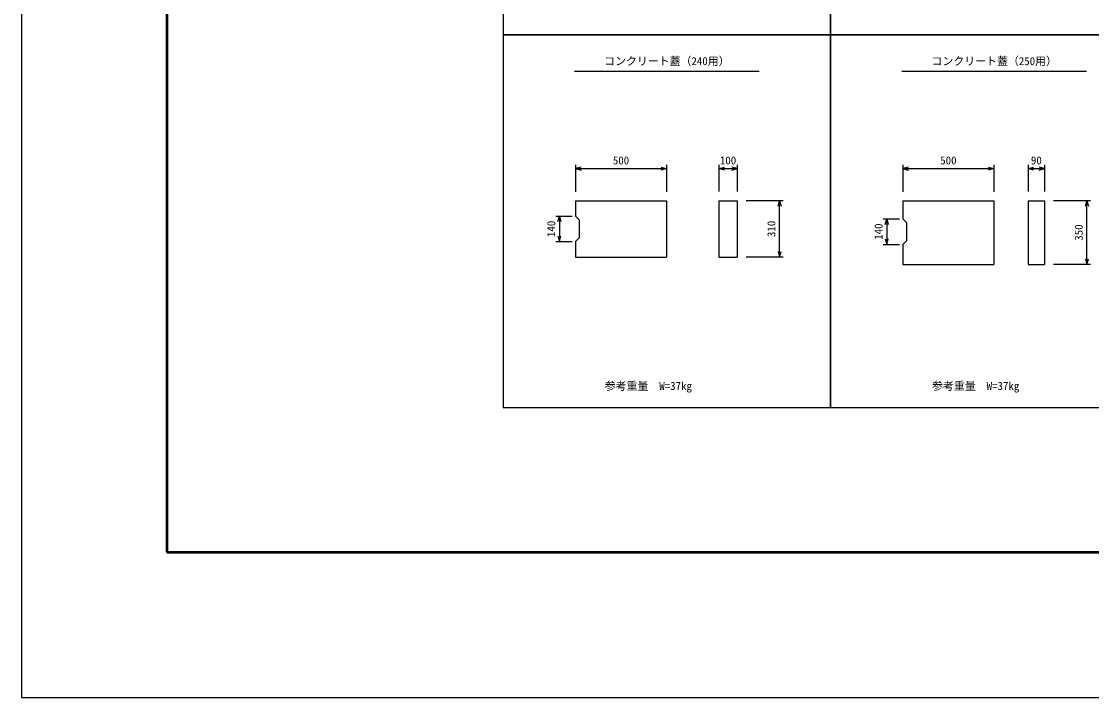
# Model space of a CAD drawing. Units: millimetres, scale not verified. Extents: x -33600 to 33600, y -11880 to 11880.
# Drawn here: x -33600 to -27716, y -11880 to -8160 of the extents above; entities that cross this region are included whole.
import ezdxf
from ezdxf.enums import TextEntityAlignment as Align

# ---------------------------------------------------------------- set-up
doc = ezdxf.new("R2010")
doc.units = ezdxf.units.MM
doc.header["$LTSCALE"] = 40
for name, color, linetype, lineweight in [('0-0_DIM', 7, 'Continuous', 25), ('0-1_Defpoints', 5, 'Continuous', 25), ('0-2_HATCH', 6, 'Continuous', 25), ('0-6_TXT', 7, 'Continuous', 25), ('0-7_WAKU', 3, 'Continuous', 25)]:
    doc.layers.add(name, color=color, linetype=linetype, lineweight=lineweight)
doc.styles.add('ＭＳ ゴシック', font='')
doc.styles.get('ＭＳ ゴシック').set_extended_font_data('MS Gothic')

msp = doc.modelspace()

# ---------------------------------------------------------------- linework, layer by layer
at = {"layer": '0-0_DIM'}
for p, q in [((-30553.08, -8950.18), (-30553.08, -9097.31)), ((-30553.08, -8970.18), (-30053.08, -8970.18)), ((-30053.08, -8950.18), (-30053.08, -9097.31)), ((-29764.49, -8950.18), (-29764.49, -9096.59)), ((-29764.49, -8970.18), (-29664.49, -8970.18)), ((-29664.49, -8950.18), (-29664.49, -9096.59)), ((-28753.08, -8950.18), (-28753.08, -9097.31)), ((-28753.08, -8970.18), (-28253.08, -8970.18)), ((-28253.08, -8950.18), (-28253.08, -9097.31)), ((-28064.49, -8950.18), (-28064.49, -9096.59)), ((-28064.49, -8970.18), (-27974.49, -8970.18)), ((-27974.49, -8950.18), (-27974.49, -9096.59)), ((-29411.41, -9146.72), (-29614.49, -9146.72)), ((-29431.41, -9456.72), (-29431.41, -9146.72)), ((-27721.41, -9146.72), (-27924.49, -9146.72)), ((-27741.41, -9496.72), (-27741.41, -9146.72)), ((-30662.08, -9231.72), (-30572.08, -9231.72)), ((-30642.08, -9231.72), (-30642.08, -9371.72)), ((-28862.08, -9246.72), (-28772.08, -9246.72)), ((-28842.08, -9246.72), (-28842.08, -9386.72)), ((-30662.08, -9371.72), (-30572.08, -9371.72)), ((-28862.08, -9386.72), (-28772.08, -9386.72)), ((-29411.41, -9456.72), (-29614.49, -9456.72)), ((-27721.41, -9496.72), (-27924.49, -9496.72))]:
    msp.add_line(p, q, dxfattribs=at)
for points in [[(-30523.08, -8962.15), (-30553.08, -8970.18), (-30523.08, -8978.22)], [(-30083.08, -8962.15), (-30053.08, -8970.18), (-30083.08, -8978.22)], [(-29734.49, -8978.22), (-29764.49, -8970.18), (-29734.49, -8962.15)], [(-29694.49, -8978.22), (-29664.49, -8970.18), (-29694.49, -8962.15)], [(-28723.08, -8962.15), (-28753.08, -8970.18), (-28723.08, -8978.22)], [(-28283.08, -8962.15), (-28253.08, -8970.18), (-28283.08, -8978.22)], [(-28034.49, -8978.22), (-28064.49, -8970.18), (-28034.49, -8962.15)], [(-28004.49, -8978.22), (-27974.49, -8970.18), (-28004.49, -8962.15)], [(-29439.45, -9176.72), (-29431.41, -9146.72), (-29423.37, -9176.72)], [(-27749.45, -9176.72), (-27741.41, -9146.72), (-27733.37, -9176.72)], [(-30650.12, -9261.72), (-30642.08, -9231.72), (-30634.05, -9261.72)], [(-28850.12, -9276.72), (-28842.08, -9246.72), (-28834.05, -9276.72)], [(-30650.12, -9341.72), (-30642.08, -9371.72), (-30634.05, -9341.72)], [(-28850.12, -9356.72), (-28842.08, -9386.72), (-28834.05, -9356.72)], [(-29439.45, -9426.72), (-29431.41, -9456.72), (-29423.37, -9426.72)], [(-27749.45, -9466.72), (-27741.41, -9496.72), (-27733.37, -9466.72)]]:
    msp.add_lwpolyline(points, dxfattribs=at)
at = {"layer": '0-1_Defpoints'}
msp.add_lwpolyline([(-33600, -11880), (0, -11880), (0, 11880), (-33600, 11880)], close=True, dxfattribs=at)
at = {"layer": '0-2_HATCH'}
for p, q in [((-30553.08, -9146.72), (-30053.08, -9146.72)), ((-30053.08, -9146.72), (-30053.08, -9456.72)), ((-29764.49, -9146.72), (-29764.49, -9456.72)), ((-29764.49, -9146.72), (-29664.49, -9146.72)), ((-29664.49, -9146.72), (-29664.49, -9456.72)), ((-28753.08, -9146.72), (-28253.08, -9146.72)), ((-28253.08, -9146.72), (-28253.08, -9496.72)), ((-28064.49, -9146.72), (-28064.49, -9496.72)), ((-30553.08, -9371.72), (-30553.08, -9456.72)), ((-30553.08, -9456.72), (-30053.08, -9456.72)), ((-29764.49, -9456.72), (-29664.49, -9456.72)), ((-28064.49, -9496.72), (-27974.49, -9496.72))]:
    msp.add_line(p, q, dxfattribs=at)
for points in [[(-30553.08, -9146.72), (-30553.08, -9231.72), (-30533.08, -9251.72)], [(-28753.08, -9146.72), (-28753.08, -9246.72), (-28733.08, -9266.72), (-28733.08, -9366.72), (-28753.08, -9386.72)], [(-28064.49, -9146.72), (-27974.49, -9146.72), (-27974.49, -9496.72)], [(-30533.08, -9251.72), (-30533.08, -9351.72), (-30553.08, -9371.72)], [(-28753.08, -9386.72), (-28753.08, -9496.72), (-28253.08, -9496.72)]]:
    msp.add_lwpolyline(points, dxfattribs=at)
at = {"layer": '0-6_TXT'}
for p, q in [((-30558.48, -8434.13), (-29543.53, -8434.13)), ((-28758.48, -8434.13), (-27743.53, -8434.13))]:
    msp.add_line(p, q, dxfattribs=at)
for points in [[(-30951.01, -8234.13), (-29151.01, -8234.13), (-29151.01, -4634.13), (-30951.01, -4634.13)], [(-29151.01, -8234.13), (-27351.01, -8234.13), (-27351.01, -4634.13), (-29151.01, -4634.13)], [(-30951.01, -10284.13), (-29151.01, -10284.13), (-29151.01, -8234.13), (-30951.01, -8234.13)], [(-29151.01, -10284.13), (-27351.01, -10284.13), (-27351.01, -8234.13), (-29151.01, -8234.13)]]:
    msp.add_lwpolyline(points, close=True, dxfattribs=at)
at = {"layer": '0-7_WAKU', "lineweight": 50}
msp.add_lwpolyline([(-32800, -11080), (-800, -11080), (-800, 11080), (-32800, 11080)], close=True, dxfattribs=at)

# ---------------------------------------------------------------- texts
at = {"layer": '0-0_DIM', "style": 'ＭＳ ゴシック'}
for s, p in [('500', (-30348.08, -8960.18)), ('100', (-29759.49, -8960.18)), ('500', (-28548.08, -8960.18)), ('90', (-28049.49, -8960.18)), ('参考重量\u3000W=37kg', (-30392.85, -10200.78)), ('参考重量\u3000W=37kg', (-28592.85, -10200.78))]:
    msp.add_text(s, height=43.99, dxfattribs=at).set_placement(p, align=Align.BOTTOM_LEFT)
for s, p in [('140', (-30652.08, -9346.72)), ('310', (-29441.41, -9346.72)), ('140', (-28852.08, -9361.72)), ('350', (-27751.41, -9366.72))]:
    msp.add_text(s, height=43.99, rotation=90, dxfattribs=at).set_placement(p, align=Align.BOTTOM_LEFT)
at = {"layer": '0-6_TXT', "style": 'ＭＳ ゴシック'}
for s, p in [('コンクリート蓋（240用）', (-30396.01, -8414.13)), ('コンクリート蓋（250用）', (-28596.01, -8414.13))]:
    msp.add_text(s, height=43.99, dxfattribs=at).set_placement(p, align=Align.BOTTOM_LEFT)

doc.saveas('drawing.dxf')
